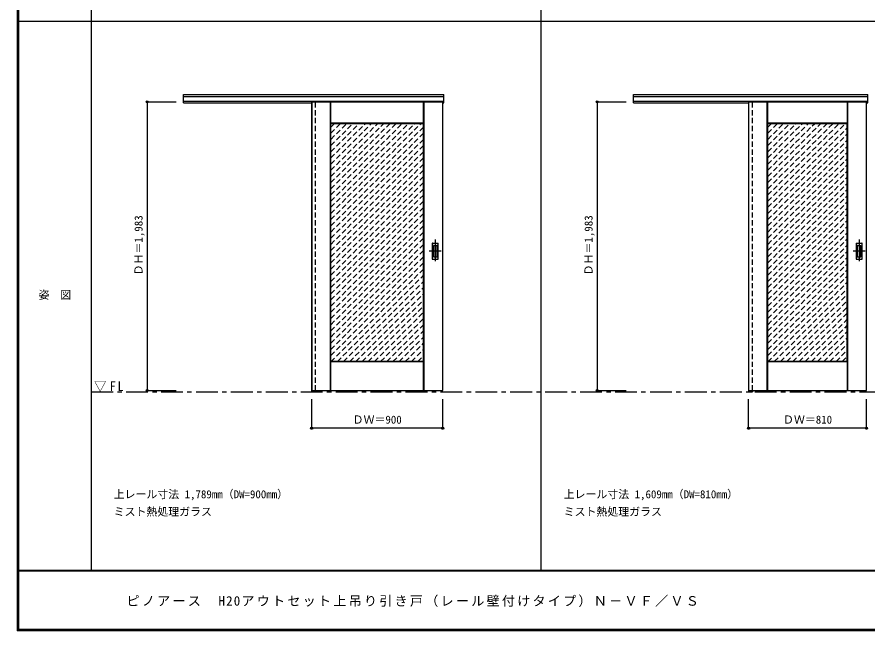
# Model space of a CAD drawing. Units: millimetres, scale not verified. Extents: x -6000 to 5700, y -4307 to 4260.
# Drawn here: x -6000 to -152, y -4205 to 12 of the extents above; entities that cross this region are included whole.
import ezdxf
from ezdxf.enums import TextEntityAlignment as Align

# ---------------------------------------------------------------- set-up
doc = ezdxf.new("R2010")
doc.units = ezdxf.units.MM
doc.header["$LTSCALE"] = 30
doc.header["$PDMODE"] = 32
doc.header["$PDSIZE"] = 15
doc.linetypes.add('CHAIN1', pattern=[8, 5, -1, 1, -1])
doc.linetypes.add('DASHED1', pattern=[1.8, 1.2, -0.6])
for name, color, linetype in [('0-1_通り芯', 4, 'CHAIN1'), ('0-2_扉', 3, 'Continuous'), ('0-3_仕上げ', 7, 'Continuous'), ('0-4_枠', 3, 'Continuous'), ('0-6_引手', 3, 'Continuous'), ('0-A_文字', 7, 'Continuous'), ('0-B_寸法', 4, 'Continuous'), ('0-C_ハッチ', 4, 'DASHED1'), ('F-1_枠', 6, 'Continuous'), ('F-A_文字', 7, 'Continuous')]:
    doc.layers.add(name, color=color, linetype=linetype)
doc.styles.add('ＭＳ ゴシック', font='')
doc.styles.get('ＭＳ ゴシック').set_extended_font_data('MS Gothic')

msp = doc.modelspace()

# ---------------------------------------------------------------- linework, layer by layer
at = {"layer": '0-1_通り芯'}
for p, q in [((-3125.75, -1515), (-3125.75, -1677)), ((-213.25, -1515), (-213.25, -1677)), ((-3084.75, -1596), (-3166.75, -1596)), ((-172.25, -1596), (-254.25, -1596))]:
    msp.add_line(p, q, dxfattribs=at)
at = {"layer": '0-1_通り芯', "color": 7}
msp.add_line((-5490, -2562.5), (3233.5, -2562.5), dxfattribs=at)
at = {"layer": '0-2_扉', "color": 4, "linetype": 'DASHED1'}
for p, q in [((-3974.75, -570.5), (-3974.75, -574.5)), ((-972.25, -570.5), (-972.25, -574.5))]:
    msp.add_line(p, q, dxfattribs=at)
at = {"layer": '0-2_扉'}
for p, q in [((-3974.75, -570.5), (-3974.75, -2553.5)), ((-3974.75, -570.5), (-3074.75, -570.5)), ((-972.25, -570.5), (-972.25, -2553.5)), ((-972.25, -570.5), (-162.25, -570.5))]:
    msp.add_line(p, q, dxfattribs=at)
for points in [[(-3974.75, -2553.5), (-3074.75, -2553.5), (-3074.75, -570.5)], [(-972.25, -2553.5), (-162.25, -2553.5), (-162.25, -570.5)]]:
    msp.add_lwpolyline(points, dxfattribs=at)
at = {"layer": '0-3_仕上げ'}
for p, q in [((-3846.75, -2553.5), (-3846.75, -570.5)), ((-3845.25, -718), (-3845.25, -570.5)), ((-3843.75, -716.5), (-3843.75, -570.5)), ((-3205.75, -716.5), (-3205.75, -570.5)), ((-3204.25, -718), (-3204.25, -570.5)), ((-3202.75, -2553.5), (-3202.75, -570.5)), ((-844.25, -2553.5), (-844.25, -570.5)), ((-842.75, -718), (-842.75, -570.5)), ((-841.25, -716.5), (-841.25, -570.5)), ((-293.25, -716.5), (-293.25, -570.5)), ((-291.75, -718), (-291.75, -570.5)), ((-290.25, -2553.5), (-290.25, -570.5)), ((-3843.75, -716.5), (-3845.25, -718)), ((-3842.75, -720.5), (-3845.25, -718)), ((-3205.75, -716.5), (-3843.75, -716.5)), ((-3204.25, -718), (-3206.75, -720.5)), ((-3205.75, -716.5), (-3204.25, -718)), ((-841.25, -716.5), (-842.75, -718)), ((-840.25, -720.5), (-842.75, -718)), ((-293.25, -716.5), (-841.25, -716.5)), ((-291.75, -718), (-294.25, -720.5)), ((-293.25, -716.5), (-291.75, -718)), ((-3843.75, -2357.5), (-3845.25, -2356)), ((-3205.75, -2357.5), (-3843.75, -2357.5)), ((-3843.75, -2553.5), (-3843.75, -2357.5)), ((-3206.75, -2353.5), (-3204.25, -2356)), ((-3205.75, -2357.5), (-3204.25, -2356)), ((-3205.75, -2553.5), (-3205.75, -2357.5)), ((-3204.25, -2553.5), (-3204.25, -2356)), ((-841.25, -2357.5), (-842.75, -2356)), ((-293.25, -2357.5), (-841.25, -2357.5)), ((-841.25, -2553.5), (-841.25, -2357.5)), ((-294.25, -2353.5), (-291.75, -2356)), ((-293.25, -2357.5), (-291.75, -2356)), ((-293.25, -2553.5), (-293.25, -2357.5)), ((-291.75, -2553.5), (-291.75, -2356))]:
    msp.add_line(p, q, dxfattribs=at)
at = {"layer": '0-3_仕上げ', "color": 3}
for p, q in [((-3842.75, -2353.5), (-3842.75, -720.5)), ((-840.25, -2353.5), (-840.25, -720.5)), ((-3206.75, -2353.5), (-3842.75, -2353.5)), ((-294.25, -2353.5), (-840.25, -2353.5))]:
    msp.add_line(p, q, dxfattribs=at)
for points in [[(-3206.75, -2353.5), (-3206.75, -720.5), (-3842.75, -720.5)], [(-294.25, -2353.5), (-294.25, -720.5), (-840.25, -720.5)]]:
    msp.add_lwpolyline(points, dxfattribs=at)
at = {"layer": '0-3_仕上げ'}
for points in [[(-3845.25, -2553.5), (-3845.25, -2356), (-3842.75, -2353.5)], [(-842.75, -2553.5), (-842.75, -2356), (-840.25, -2353.5)]]:
    msp.add_lwpolyline(points, dxfattribs=at)
at = {"layer": '0-4_枠'}
for p, q in [((-4855.75, -520.5), (-3066.75, -520.5)), ((-4855.75, -577.5), (-4855.75, -520.5)), ((-3066.75, -577.5), (-3066.75, -520.5)), ((-1763.25, -520.5), (-154.25, -520.5)), ((-1763.25, -577.5), (-1763.25, -520.5)), ((-154.25, -577.5), (-154.25, -520.5)), ((-4855.75, -533.5), (-3066.75, -533.5)), ((-4855.75, -565.5), (-3066.75, -565.5)), ((-4855.75, -577.5), (-3974.75, -577.5)), ((-3975.75, -565.5), (-3975.75, -2562.5)), ((-3947.75, -570.5), (-3947.75, -565.5)), ((-3074.75, -577.5), (-3066.75, -577.5)), ((-1763.25, -533.5), (-154.25, -533.5)), ((-1763.25, -565.5), (-154.25, -565.5)), ((-1763.25, -577.5), (-972.25, -577.5)), ((-973.25, -565.5), (-973.25, -2562.5)), ((-945.25, -570.5), (-945.25, -565.5)), ((-162.25, -577.5), (-154.25, -577.5)), ((-3975.75, -2562.5), (-3947.75, -2562.5)), ((-3947.75, -2553.5), (-3947.75, -2562.5)), ((-973.25, -2562.5), (-945.25, -2562.5)), ((-945.25, -2553.5), (-945.25, -2562.5))]:
    msp.add_line(p, q, dxfattribs=at)
at = {"layer": '0-4_枠', "color": 4, "linetype": 'DASHED1'}
for p, q in [((-3947.75, -2553.5), (-3947.75, -570.5)), ((-945.25, -2553.5), (-945.25, -570.5))]:
    msp.add_line(p, q, dxfattribs=at)
at = {"layer": '0-6_引手'}
for p, q in [((-3146.75, -1542.5), (-3146.75, -1649.5)), ((-3145.25, -1541), (-3106.25, -1541)), ((-3104.75, -1649.5), (-3104.75, -1542.5)), ((-234.25, -1542.5), (-234.25, -1649.5)), ((-232.75, -1541), (-193.75, -1541)), ((-192.25, -1649.5), (-192.25, -1542.5)), ((-3145.25, -1651), (-3106.25, -1651)), ((-232.75, -1651), (-193.75, -1651))]:
    msp.add_line(p, q, dxfattribs=at)
at = {"layer": '0-6_引手', "color": 7}
for p, q in [((-3138.25, -1558.5), (-3138.25, -1633.5)), ((-3136.75, -1557), (-3114.75, -1557)), ((-3113.25, -1633.5), (-3113.25, -1558.5)), ((-225.75, -1558.5), (-225.75, -1633.5)), ((-224.25, -1557), (-202.25, -1557)), ((-200.75, -1633.5), (-200.75, -1558.5)), ((-3136.75, -1635), (-3114.75, -1635)), ((-224.25, -1635), (-202.25, -1635))]:
    msp.add_line(p, q, dxfattribs=at)
at = {"layer": '0-6_引手'}
for centre, start, end in [((-3145.25, -1542.5), 90, 180), ((-3106.25, -1542.5), 0, 90), ((-232.75, -1542.5), 90, 180), ((-193.75, -1542.5), 0, 90), ((-3145.25, -1649.5), 180, 270), ((-3106.25, -1649.5), 270, 0), ((-232.75, -1649.5), 180, 270), ((-193.75, -1649.5), 270, 0)]:
    msp.add_arc(centre, 1.5, start, end, dxfattribs=at)
at = {"layer": '0-6_引手', "color": 7}
for centre, start, end in [((-3136.75, -1558.5), 90, 180), ((-3114.75, -1558.5), 0, 90), ((-224.25, -1558.5), 90, 180), ((-202.25, -1558.5), 0, 90), ((-3136.75, -1633.5), 180, 270), ((-3114.75, -1633.5), 270, 0), ((-224.25, -1633.5), 180, 270), ((-202.25, -1633.5), 270, 0)]:
    msp.add_arc(centre, 1.5, start, end, dxfattribs=at)
at = {"layer": '0-B_寸法'}
for p, q in [((-5105.75, -570.5), (-5105.75, -2553.5)), ((-5105.75, -570.5), (-4905.75, -570.5)), ((-2013.25, -570.5), (-2013.25, -2553.5)), ((-2013.25, -570.5), (-1813.25, -570.5)), ((-5105.75, -2553.5), (-4905.75, -2553.5)), ((-2013.25, -2553.5), (-1813.25, -2553.5)), ((-3974.75, -2812.5), (-3974.75, -2612.5)), ((-3074.75, -2812.5), (-3074.75, -2612.5)), ((-972.25, -2812.5), (-972.25, -2612.5)), ((-162.25, -2812.5), (-162.25, -2612.5)), ((-3074.75, -2812.5), (-3974.75, -2812.5)), ((-162.25, -2812.5), (-972.25, -2812.5))]:
    msp.add_line(p, q, dxfattribs=at)
at = {"layer": '0-B_寸法', "color": 7}
for p in [(-5105.75, -570.5), (-2013.25, -570.5), (-5105.75, -2553.5), (-2013.25, -2553.5), (-3974.75, -2812.5), (-3074.75, -2812.5), (-972.25, -2812.5), (-162.25, -2812.5)]:
    msp.add_point(p, dxfattribs=at)
at = {"layer": '0-C_ハッチ'}
for p, q in [((-3842.75, -1337.41), (-3225.84, -720.5)), ((-3842.75, -1294.98), (-3268.27, -720.5)), ((-3842.75, -785.87), (-3777.38, -720.5)), ((-3842.75, -828.29), (-3734.96, -720.5)), ((-3842.75, -870.72), (-3692.53, -720.5)), ((-3842.75, -913.15), (-3650.1, -720.5)), ((-3842.75, -955.57), (-3607.68, -720.5)), ((-3842.75, -998), (-3565.25, -720.5)), ((-3842.75, -1040.43), (-3522.82, -720.5)), ((-3842.75, -1082.85), (-3480.4, -720.5)), ((-3842.75, -1125.28), (-3437.97, -720.5)), ((-3842.75, -1167.7), (-3395.54, -720.5)), ((-3842.75, -1210.13), (-3353.12, -720.5)), ((-3842.75, -1252.56), (-3310.69, -720.5)), ((-3842.75, -743.44), (-3819.81, -720.5)), ((-3842.75, -1379.84), (-3206.75, -743.84)), ((-840.25, -785.87), (-774.88, -720.5)), ((-840.25, -828.29), (-732.46, -720.5)), ((-840.25, -870.72), (-690.03, -720.5)), ((-840.25, -913.15), (-647.6, -720.5)), ((-840.25, -955.57), (-605.18, -720.5)), ((-840.25, -998), (-562.75, -720.5)), ((-840.25, -1040.43), (-520.32, -720.5)), ((-840.25, -1082.85), (-477.9, -720.5)), ((-840.25, -1125.28), (-435.47, -720.5)), ((-840.25, -1167.7), (-393.05, -720.5)), ((-840.25, -1210.13), (-350.62, -720.5)), ((-840.25, -1252.56), (-308.19, -720.5)), ((-840.25, -743.44), (-817.31, -720.5)), ((-840.25, -1294.98), (-294.25, -748.98)), ((-3842.75, -1422.26), (-3206.75, -786.26)), ((-840.25, -1337.41), (-294.25, -791.41)), ((-3842.75, -1464.69), (-3206.75, -828.69)), ((-3842.75, -1507.12), (-3206.75, -871.12)), ((-840.25, -1379.84), (-294.25, -833.84)), ((-840.25, -1422.26), (-294.25, -876.26)), ((-3842.75, -1549.54), (-3206.75, -913.54)), ((-840.25, -1464.69), (-294.25, -918.69)), ((-3842.75, -1591.97), (-3206.75, -955.97)), ((-840.25, -1507.12), (-294.25, -961.12)), ((-3842.75, -1634.4), (-3206.75, -998.4)), ((-3842.75, -1676.82), (-3206.75, -1040.82)), ((-840.25, -1549.54), (-294.25, -1003.54)), ((-840.25, -1591.97), (-294.25, -1045.97)), ((-3842.75, -1719.25), (-3206.75, -1083.25)), ((-840.25, -1634.4), (-294.25, -1088.4)), ((-3842.75, -1761.67), (-3206.75, -1125.67)), ((-3842.75, -1804.1), (-3206.75, -1168.1)), ((-840.25, -1676.82), (-294.25, -1130.82)), ((-3842.75, -1846.53), (-3206.75, -1210.53)), ((-840.25, -1719.25), (-294.25, -1173.25)), ((-840.25, -1761.67), (-294.25, -1215.67)), ((-3842.75, -1888.95), (-3206.75, -1252.95)), ((-840.25, -1804.1), (-294.25, -1258.1)), ((-3842.75, -1931.38), (-3206.75, -1295.38)), ((-3842.75, -1973.81), (-3206.75, -1337.81)), ((-840.25, -1846.53), (-294.25, -1300.53)), ((-840.25, -1888.95), (-294.25, -1342.95)), ((-3842.75, -2016.23), (-3206.75, -1380.23)), ((-840.25, -1931.38), (-294.25, -1385.38)), ((-3842.75, -2058.66), (-3206.75, -1422.66)), ((-840.25, -1973.81), (-294.25, -1427.81)), ((-3842.75, -2101.09), (-3206.75, -1465.09)), ((-3842.75, -2143.51), (-3206.75, -1507.51)), ((-840.25, -2016.23), (-294.25, -1470.23)), ((-840.25, -2058.66), (-294.25, -1512.66)), ((-3842.75, -2185.94), (-3206.75, -1549.94)), ((-840.25, -2101.09), (-294.25, -1555.09)), ((-3842.75, -2228.37), (-3206.75, -1592.37)), ((-3842.75, -2270.79), (-3206.75, -1634.79)), ((-840.25, -2143.51), (-294.25, -1597.51)), ((-3842.75, -2313.22), (-3206.75, -1677.22)), ((-840.25, -2185.94), (-294.25, -1639.94)), ((-840.25, -2228.36), (-294.25, -1682.36)), ((-3842.75, -2355.64), (-3206.75, -1719.64)), ((-840.25, -2270.79), (-294.25, -1724.79)), ((-3798.18, -2353.5), (-3206.75, -1762.07)), ((-3755.75, -2353.5), (-3206.75, -1804.5)), ((-840.25, -2313.22), (-294.25, -1767.22)), ((-840.25, -2355.64), (-294.25, -1809.64)), ((-3713.33, -2353.5), (-3206.75, -1846.92)), ((-795.68, -2353.5), (-294.25, -1852.07)), ((-3670.9, -2353.5), (-3206.75, -1889.35)), ((-753.25, -2353.5), (-294.25, -1894.5)), ((-3628.47, -2353.5), (-3206.75, -1931.78)), ((-3586.05, -2353.5), (-3206.75, -1974.2)), ((-710.83, -2353.5), (-294.25, -1936.92)), ((-668.4, -2353.5), (-294.25, -1979.35)), ((-3543.62, -2353.5), (-3206.75, -2016.63)), ((-625.97, -2353.5), (-294.25, -2021.78)), ((-3501.19, -2353.5), (-3206.75, -2059.06)), ((-3458.77, -2353.5), (-3206.75, -2101.48)), ((-583.55, -2353.5), (-294.25, -2064.2)), ((-3416.34, -2353.5), (-3206.75, -2143.91)), ((-541.12, -2353.5), (-294.25, -2106.63)), ((-498.69, -2353.5), (-294.25, -2149.06)), ((-3373.91, -2353.5), (-3206.75, -2186.33)), ((-456.27, -2353.5), (-294.25, -2191.48)), ((-3331.49, -2353.5), (-3206.75, -2228.76)), ((-3289.06, -2353.5), (-3206.75, -2271.19)), ((-413.84, -2353.5), (-294.25, -2233.91)), ((-371.41, -2353.5), (-294.25, -2276.33)), ((-3246.64, -2353.5), (-3206.75, -2313.61)), ((-328.99, -2353.5), (-294.25, -2318.76))]:
    msp.add_line(p, q, dxfattribs=at)
at = {"layer": 'F-1_枠'}
for p, q in [((-6000, 4175), (-6000, -4205)), ((-5995, 4175), (-5995, -4205)), ((-5990, 4175), (-5990, -4205)), ((-5490, 4175), (-5490, -3790)), ((-2397.5, -3790), (-2397.5, 4175)), ((-6000, -15.5), (5700, -15.5)), ((5700, -3790), (-6000, -3790)), ((5700, -3795), (-6000, -3795)), ((5700, -4195), (-6000, -4195)), ((5700, -4200), (-6000, -4200)), ((5700, -4205), (-6000, -4205))]:
    msp.add_line(p, q, dxfattribs=at)

# ---------------------------------------------------------------- texts
at = {"layer": '0-A_文字', "style": 'ＭＳ ゴシック'}
for s, p in [('上レール寸法 1,789mm（DW=900mm）', (-5335.75, -3310)), ('上レール寸法 1,609mm（DW=810mm）', (-2243.25, -3310)), ('ミスト熱処理ガラス', (-5335.75, -3430)), ('ミスト熱処理ガラス', (-2243.25, -3430))]:
    msp.add_text(s, height=54.99, dxfattribs=at).set_placement(p, align=Align.BOTTOM_LEFT)
at = {"layer": '0-A_文字', "insert": (-5471.25, -2562.5), "char_height": 65.98, "attachment_point": 7, "style": 'ＭＳ ゴシック'}
msp.add_mtext('\\T1.26;\\W0.95;▽FL', dxfattribs=at)
at = {"layer": '0-B_寸法', "color": 7, "style": 'ＭＳ ゴシック'}
for p in [(-5120.75, -1762.25), (-2028.25, -1762.25)]:
    msp.add_text('ＤＨ＝1,983', height=54.99, rotation=90, dxfattribs=at).set_placement(p, align=Align.BOTTOM_LEFT)
for s, p in [('ＤＷ＝900', (-3693.5, -2797.5)), ('ＤＷ＝810', (-736, -2797.5))]:
    msp.add_text(s, height=54.99, dxfattribs=at).set_placement(p, align=Align.BOTTOM_LEFT)
at = {"layer": 'F-A_文字', "style": 'ＭＳ ゴシック'}
msp.add_text('姿\u3000図', height=54.99, dxfattribs=at).set_placement((-5852.5, -1940.25), align=Align.BOTTOM_LEFT)
at = {"layer": 'F-A_文字', "insert": (-5247.55, -4040), "char_height": 65.98, "attachment_point": 7, "style": 'ＭＳ ゴシック'}
msp.add_mtext('\\T1.17;ピノアース\u3000H20アウトセット上吊り引き戸（レール壁付けタイプ）Ｎ－ＶＦ／ＶＳ', dxfattribs=at)

doc.saveas('drawing.dxf')
